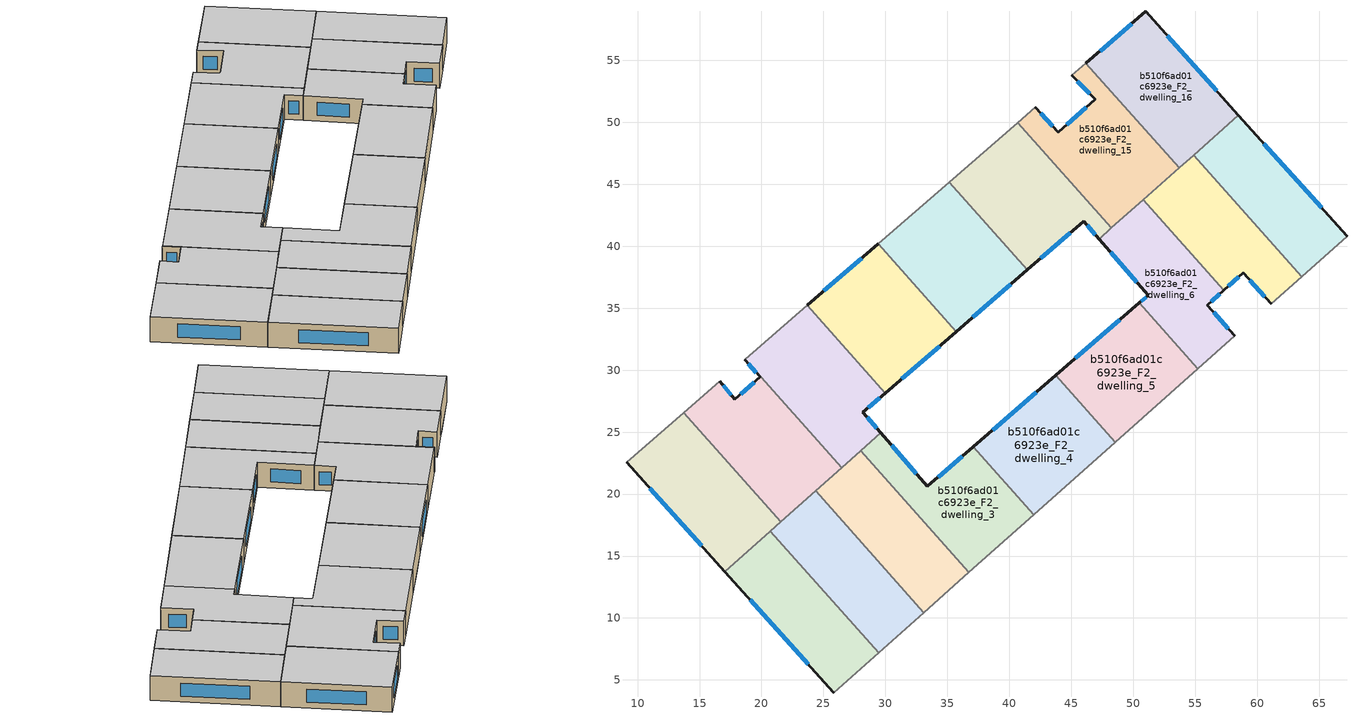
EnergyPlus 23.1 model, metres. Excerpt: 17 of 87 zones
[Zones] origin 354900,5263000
b510f6ad01c6923e_F2_dwelling_0
 floor to b510f6ad01c6923e_F1_dwelling_0 (EU_floor_Construction): 20.72,17.01 29.44,7.19 25.83,3.98 17.04,13.75 z6
 wall outside (EU_wall_Construction): 17.04,13.75 25.83,3.98 z6:9
 wall to b510f6ad01c6923e_F2_dwelling_1 (EU_wall_Construction): 29.44,7.19 20.72,17.01 z6:9
 wall adiabatic (EU_wall_Construction): 25.83,3.98 29.44,7.19 z6:9
 wall to b510f6ad01c6923e_F2_dwelling_9 (EU_wall_Construction): 20.72,17.01 17.04,13.75 z6:9
 window (EU_Window_Construction): 19.11,11.45 23.77,6.27 z6.7:8.3
 ceiling to b510f6ad01c6923e_F3_dwelling_0 (EU_floor_Construction): 29.44,7.19 20.72,17.01 17.04,13.75 25.83,3.98 z9
b510f6ad01c6923e_F2_dwelling_1
 floor to b510f6ad01c6923e_F1_dwelling_1 (EU_floor_Construction): 24.36,20.25 33.09,10.43 29.44,7.19 20.72,17.01 z6
 wall to b510f6ad01c6923e_F2_dwelling_2 (EU_wall_Construction): 33.09,10.43 24.36,20.25 z6:9
 wall adiabatic (EU_wall_Construction): 29.44,7.19 33.09,10.43 z6:9
 wall to b510f6ad01c6923e_F2_dwelling_10 (EU_wall_Construction): 24.36,20.25 21.57,17.77 z6:9
 wall to b510f6ad01c6923e_F2_dwelling_9 (EU_wall_Construction): 21.57,17.77 20.72,17.01 z6:9
 ceiling to b510f6ad01c6923e_F3_dwelling_1 (EU_floor_Construction): 33.09,10.43 24.36,20.25 20.72,17.01 29.44,7.19 z9
b510f6ad01c6923e_F2_dwelling_10
 floor to b510f6ad01c6923e_F1_dwelling_10 (EU_floor_Construction): 18.72,28.42 25.26,21.05 21.57,17.77 13.74,26.58 16.65,29.11 17.85,27.64 z6
 floor to b510f6ad01c6923e_F1_dwelling_11 (EU_floor_Construction): 19.88,29.45 18.63,30.84 18.69,30.88 26.47,22.12 25.26,21.05 18.72,28.42 z6
 wall outside (EU_wall_Construction): 18.63,30.84 19.88,29.45 17.85,27.64 16.65,29.11 z6:9
 wall to b510f6ad01c6923e_F2_dwelling_11 (EU_wall_Construction): 26.47,22.12 18.68,30.88 z6:9
 wall to b510f6ad01c6923e_F2_dwelling_9 (EU_wall_Construction): 13.74,26.58 21.57,17.77 z6:9
 wall adiabatic (EU_wall_Construction): 16.65,29.11 13.74,26.58 / 18.68,30.88 18.63,30.84 z6:9
 wall to b510f6ad01c6923e_F2_dwelling_2 (EU_wall_Construction): 24.36,20.25 26.47,22.12 z6:9
 window (EU_Window_Construction): 17.56,27.99 16.93,28.76 / 19.4,29.03 18.32,28.07 / 18.93,30.51 19.59,29.78 z6.7:8.3
 ceiling to b510f6ad01c6923e_F3_dwelling_10 (EU_floor_Construction): 26.47,22.12 18.68,30.88 18.63,30.84 19.88,29.45 17.85,27.64 16.65,29.11 13.74,26.58 21.57,17.77 z9
b510f6ad01c6923e_F2_dwelling_11
 floor to b510f6ad01c6923e_F1_dwelling_11 (EU_floor_Construction): 28.19,26.6 29.63,24.94 29.54,24.85 26.47,22.12 18.69,30.88 21.79,33.57 28.07,26.5 z6
 floor to b510f6ad01c6923e_F1_dwelling_12 (EU_floor_Construction): 23.68,35.22 29.97,28.14 28.19,26.6 28.07,26.5 21.79,33.57 z6
 wall outside (EU_wall_Construction): 29.63,24.94 28.19,26.6 29.97,28.14 z6:9
 wall adiabatic (EU_wall_Construction): 23.68,35.22 18.68,30.88 z6:9
 wall to b510f6ad01c6923e_F2_dwelling_12 (EU_wall_Construction): 29.97,28.14 23.68,35.22 z6:9
 wall to b510f6ad01c6923e_F2_dwelling_3 (EU_wall_Construction): 28,23.49 29.63,24.94 z6:9
 wall to b510f6ad01c6923e_F2_dwelling_2 (EU_wall_Construction): 26.47,22.12 28,23.49 z6:9
 window (EU_Window_Construction): 29.29,25.33 28.53,26.21 / 28.61,26.96 29.55,27.78 z6.7:8.3
 ceiling to b510f6ad01c6923e_F3_dwelling_11 (EU_floor_Construction): 29.63,24.94 28.19,26.6 29.97,28.14 23.68,35.22 18.68,30.88 26.47,22.12 z9
b510f6ad01c6923e_F2_dwelling_12
 floor to b510f6ad01c6923e_F1_dwelling_12 (EU_floor_Construction): 26.87,37.99 33.16,30.9 29.97,28.14 23.68,35.22 z6
 floor to b510f6ad01c6923e_F1_dwelling_13 (EU_floor_Construction): 29.42,40.2 35.72,33.12 33.16,30.9 26.87,37.99 z6
 wall outside (EU_wall_Construction): 29.42,40.2 23.68,35.22 / 29.97,28.14 35.72,33.12 z6:9
 wall to b510f6ad01c6923e_F2_dwelling_13 (EU_wall_Construction): 35.72,33.12 29.42,40.2 z6:9
 window (EU_Window_Construction): 28.07,39.03 25.03,36.39 / 31.32,29.31 34.37,31.95 z6.7:8.3
 ceiling to b510f6ad01c6923e_F3_dwelling_12 (EU_floor_Construction): 35.72,33.12 29.42,40.2 23.68,35.22 29.97,28.14 z9
b510f6ad01c6923e_F2_dwelling_13
 floor to b510f6ad01c6923e_F1_dwelling_13 (EU_floor_Construction): 31.97,42.42 38.27,35.33 35.72,33.12 29.42,40.2 z6
 floor to b510f6ad01c6923e_F1_dwelling_14 (EU_floor_Construction): 35.15,45.18 41.46,38.09 38.27,35.33 31.97,42.42 z6
 wall outside (EU_wall_Construction): 35.72,33.12 41.46,38.09 z6:9
 wall adiabatic (EU_wall_Construction): 35.15,45.18 29.42,40.2 z6:9
 wall to b510f6ad01c6923e_F2_dwelling_14 (EU_wall_Construction): 41.46,38.09 35.15,45.18 z6:9
 window (EU_Window_Construction): 37.06,34.28 40.11,36.92 z6.7:8.3
 ceiling to b510f6ad01c6923e_F3_dwelling_13 (EU_floor_Construction): 41.46,38.09 35.15,45.18 29.42,40.2 35.72,33.12 z9
b510f6ad01c6923e_F2_dwelling_14
 floor to b510f6ad01c6923e_F1_dwelling_14 (EU_floor_Construction): 37.06,46.84 43.37,39.74 41.46,38.09 35.15,45.18 z6
 floor to b510f6ad01c6923e_F1_dwelling_15 (EU_floor_Construction): 40.68,49.98 48.24,41.47 47.24,40.58 45.99,42.01 43.37,39.74 37.06,46.84 z6
 wall outside (EU_wall_Construction): 41.46,38.09 45.99,42.01 47.24,40.58 z6:9
 wall adiabatic (EU_wall_Construction): 40.68,49.98 35.15,45.18 z6:9
 wall to b510f6ad01c6923e_F2_dwelling_15 (EU_wall_Construction): 48.24,41.47 40.68,49.98 z6:9
 wall to b510f6ad01c6923e_F2_dwelling_6 (EU_wall_Construction): 47.24,40.58 48.24,41.47 z6:9
 window (EU_Window_Construction): 46.28,41.68 46.95,40.92 / 42.52,39.01 44.93,41.09 z6.7:8.3
 ceiling to b510f6ad01c6923e_F3_dwelling_14 (EU_floor_Construction): 47.24,40.58 48.24,41.47 40.68,49.98 35.15,45.18 41.46,38.09 45.99,42.01 z9
b510f6ad01c6923e_F2_dwelling_15
 floor to b510f6ad01c6923e_F1_dwelling_15 (EU_floor_Construction): 43.95,49.2 43.57,48.86 49.29,42.41 48.24,41.47 40.68,49.98 42.09,51.21 z6
 floor to b510f6ad01c6923e_F1_dwelling_16 (EU_floor_Construction): 46.91,51.84 45.05,53.78 46.19,54.77 53.69,46.32 49.29,42.41 43.57,48.86 z6
 wall outside (EU_wall_Construction): 45.05,53.78 46.91,51.84 43.95,49.2 42.09,51.21 z6:9
 wall adiabatic (EU_wall_Construction): 46.18,54.77 45.05,53.78 / 42.09,51.21 40.68,49.98 z6:9
 wall to b510f6ad01c6923e_F2_dwelling_16 (EU_wall_Construction): 53.69,46.32 46.18,54.77 z6:9
 wall to b510f6ad01c6923e_F2_dwelling_7 (EU_wall_Construction): 50.82,43.76 53.69,46.32 z6:9
 wall to b510f6ad01c6923e_F2_dwelling_6 (EU_wall_Construction): 48.24,41.47 50.82,43.76 z6:9
 window (EU_Window_Construction): 45.49,53.32 46.47,52.3 / 43.52,49.67 42.53,50.74 / 46.22,51.22 44.65,49.82 z6.7:8.3
 ceiling to b510f6ad01c6923e_F3_dwelling_15 (EU_floor_Construction): 53.69,46.32 46.18,54.77 45.05,53.78 46.91,51.84 43.95,49.2 42.09,51.21 40.68,49.98 48.24,41.47 z9
b510f6ad01c6923e_F2_dwelling_16
 floor to b510f6ad01c6923e_F1_dwelling_16 (EU_floor_Construction): 46.72,55.23 54.22,46.79 53.69,46.32 46.19,54.77 z6
 floor to b510f6ad01c6923e_F1_dwelling_17 (EU_floor_Construction): 51,58.95 58.49,50.58 54.22,46.79 46.72,55.23 z6
 wall outside (EU_wall_Construction): 58.49,50.58 51,58.95 46.18,54.77 z6:9
 wall to b510f6ad01c6923e_F2_dwelling_8 (EU_wall_Construction): 54.86,47.36 58.49,50.58 z6:9
 wall to b510f6ad01c6923e_F2_dwelling_7 (EU_wall_Construction): 53.69,46.32 54.86,47.36 z6:9
 window (EU_Window_Construction): 49.87,57.97 47.32,55.75 / 56.73,52.55 52.76,56.98 z6.7:8.3
 ceiling to b510f6ad01c6923e_F3_dwelling_16 (EU_floor_Construction): 58.49,50.58 51,58.95 46.18,54.77 53.69,46.32 z9
b510f6ad01c6923e_F2_dwelling_2
 floor to b510f6ad01c6923e_F1_dwelling_2 (EU_floor_Construction): 28.01,23.49 36.73,13.67 33.09,10.43 24.36,20.25 z6
 wall to b510f6ad01c6923e_F2_dwelling_3 (EU_wall_Construction): 36.73,13.67 28.01,23.49 z6:9
 wall adiabatic (EU_wall_Construction): 33.09,10.43 36.73,13.67 z6:9
 ceiling to b510f6ad01c6923e_F3_dwelling_2 (EU_floor_Construction): 36.73,13.67 28.01,23.49 24.36,20.25 33.09,10.43 z9
b510f6ad01c6923e_F2_dwelling_3
 floor to b510f6ad01c6923e_F1_dwelling_3 (EU_floor_Construction): 37.09,23.82 41.96,18.33 36.73,13.67 28.01,23.49 29.63,24.94 33.39,20.62 z6
 wall outside (EU_wall_Construction): 37.09,23.82 33.39,20.62 29.63,24.94 z6:9
 wall to b510f6ad01c6923e_F2_dwelling_4 (EU_wall_Construction): 41.96,18.33 37.09,23.82 z6:9
 wall adiabatic (EU_wall_Construction): 36.73,13.67 41.96,18.33 z6:9
 window (EU_Window_Construction): 32.51,21.63 30.52,23.92 / 36.22,23.07 34.26,21.37 z6.7:8.3
 ceiling to b510f6ad01c6923e_F3_dwelling_3 (EU_floor_Construction): 41.96,18.33 37.09,23.82 33.39,20.62 29.63,24.94 28.01,23.49 36.73,13.67 z9
b510f6ad01c6923e_F2_dwelling_4
 floor to b510f6ad01c6923e_F1_dwelling_4 (EU_floor_Construction): 43.73,29.57 48.53,24.17 41.96,18.33 37.09,23.82 z6
 wall outside (EU_wall_Construction): 43.73,29.57 37.09,23.82 z6:9
 wall to b510f6ad01c6923e_F2_dwelling_5 (EU_wall_Construction): 48.53,24.17 43.73,29.57 z6:9
 wall adiabatic (EU_wall_Construction): 41.96,18.33 48.53,24.17 z6:9
 window (EU_Window_Construction): 42.17,28.22 38.65,25.17 z6.7:8.3
 ceiling to b510f6ad01c6923e_F3_dwelling_4 (EU_floor_Construction): 48.53,24.17 43.73,29.57 37.09,23.82 41.96,18.33 z9
b510f6ad01c6923e_F2_dwelling_5
 floor to b510f6ad01c6923e_F1_dwelling_5 (EU_floor_Construction): 50.49,35.42 55.21,30.11 48.53,24.17 43.73,29.57 z6
 wall outside (EU_wall_Construction): 50.49,35.42 43.73,29.57 z6:9
 wall to b510f6ad01c6923e_F2_dwelling_6 (EU_wall_Construction): 55.21,30.11 50.49,35.42 z6:9
 wall adiabatic (EU_wall_Construction): 48.53,24.17 55.21,30.11 z6:9
 window (EU_Window_Construction): 48.9,34.05 45.32,30.94 z6.7:8.3
 ceiling to b510f6ad01c6923e_F3_dwelling_5 (EU_floor_Construction): 55.21,30.11 50.49,35.42 43.73,29.57 48.53,24.17 z9
b510f6ad01c6923e_F2_dwelling_6
 floor to b510f6ad01c6923e_F1_dwelling_6 (EU_floor_Construction): 57.31,36.45 55.96,35.25 58.19,32.76 55.21,30.11 50.49,35.42 51.2,36.04 47.24,40.58 50.82,43.76 z6
 wall outside (EU_wall_Construction): 47.24,40.58 51.2,36.04 50.49,35.42 / 58.19,32.76 55.96,35.25 57.31,36.45 z6:9
 wall to b510f6ad01c6923e_F2_dwelling_7 (EU_wall_Construction): 57.31,36.45 50.82,43.76 z6:9
 wall adiabatic (EU_wall_Construction): 55.21,30.11 58.19,32.76 z6:9
 window (EU_Window_Construction): 51.03,35.89 50.66,35.57 / 48.17,39.51 50.27,37.1 / 56.28,35.53 57,36.17 / 57.66,33.34 56.48,34.66 z6.7:8.3
 ceiling to b510f6ad01c6923e_F3_dwelling_6 (EU_floor_Construction): 58.19,32.76 55.96,35.25 57.31,36.45 50.82,43.76 47.24,40.58 51.2,36.04 50.49,35.42 55.21,30.11 z9
b510f6ad01c6923e_F2_dwelling_7
 floor to b510f6ad01c6923e_F1_dwelling_7 (EU_floor_Construction): 54.86,47.36 63.59,37.54 61.12,35.34 58.89,37.85 57.31,36.45 50.82,43.76 z6
 wall outside (EU_wall_Construction): 57.31,36.45 58.89,37.85 61.12,35.34 z6:9
 wall to b510f6ad01c6923e_F2_dwelling_8 (EU_wall_Construction): 63.59,37.54 54.86,47.36 z6:9
 wall adiabatic (EU_wall_Construction): 61.12,35.34 63.59,37.54 z6:9
 window (EU_Window_Construction): 59.41,37.26 60.6,35.93 / 57.68,36.78 58.52,37.52 z6.7:8.3
 ceiling to b510f6ad01c6923e_F3_dwelling_7 (EU_floor_Construction): 63.59,37.54 54.86,47.36 50.82,43.76 57.31,36.45 58.89,37.85 61.12,35.34 z9
b510f6ad01c6923e_F2_dwelling_8
 floor to b510f6ad01c6923e_F1_dwelling_8 (EU_floor_Construction): 58.49,50.58 67.25,40.8 63.59,37.54 54.86,47.36 z6
 wall outside (EU_wall_Construction): 67.25,40.8 58.49,50.58 z6:9
 wall adiabatic (EU_wall_Construction): 63.59,37.54 67.25,40.8 z6:9
 window (EU_Window_Construction): 65.19,43.09 60.54,48.28 z6.7:8.3
 ceiling to b510f6ad01c6923e_F3_dwelling_8 (EU_floor_Construction): 67.25,40.8 58.49,50.58 54.86,47.36 63.59,37.54 z9
b510f6ad01c6923e_F2_dwelling_9
 floor to b510f6ad01c6923e_F1_dwelling_9 (EU_floor_Construction): 13.22,26.13 21.06,17.32 17.04,13.75 9.11,22.56 z6
 floor to b510f6ad01c6923e_F1_dwelling_10 (EU_floor_Construction): 13.74,26.58 21.57,17.77 21.06,17.32 13.22,26.13 z6
 wall outside (EU_wall_Construction): 9.11,22.56 17.04,13.75 z6:9
 wall adiabatic (EU_wall_Construction): 13.74,26.58 9.11,22.56 z6:9
 window (EU_Window_Construction): 10.97,20.49 15.18,15.81 z6.7:8.3
 ceiling to b510f6ad01c6923e_F3_dwelling_9 (EU_floor_Construction): 21.57,17.77 13.74,26.58 9.11,22.56 17.04,13.75 z9
[Building]
EU S2 Campaign: North Axis=0; Terrain=City; Solar Distribution=FullExterior
[Site:Location]
Budapest.Ferenc.Liszt.Intl.AP: Latitude=47.437; Longitude=19.256; Time Zone=1; Elevation=185
[SizingPeriod:WeatherFileDays]
AnnualSizingPeriod: Begin Month=1; Begin Day of Month=1; End Month=12; End Day of Month=31; Day of Week for Start Day=Monday; Use Weather File Daylight Saving Period=No; Use Weather File Rain and Snow Indicators=No
[MATERIAL]
EU_InternalMass_Material: Roughness=MediumRough; Thickness=0.1; Conductivity=1; Density=1800; Specific Heat=900; Thermal Absorptance=0.9; Solar Absorptance=0.7; Visible Absorptance=0.7
[MATERIAL:NOMASS] Roughness=MediumRough; Thermal Absorptance=0.9; Solar Absorptance=0.7; Visible Absorptance=0.7
Name | Thermal Resistance
EU_wall_NoMass | 0.832559
EU_floor_NoMass | 0.872794
[WINDOWMATERIAL:SIMPLEGLAZINGSYSTEM]
EU_Window_SimpleGlazing: UFactor=2.79869; Solar Heat Gain Coefficient=0.75; Visible Transmittance=0.75
[CONSTRUCTION]
EU_wall_Construction: EU_wall_NoMass
EU_floor_Construction: EU_floor_NoMass
EU_Window_Construction: EU_Window_SimpleGlazing
EU_InternalMass_Construction: EU_InternalMass_Material
[ZONE] Type=1; Multiplier=1; Ceiling Height=autocalculate; Floor Area=autocalculate; Part of Total Floor Area=Yes
Name | Volume
b510f6ad01c6923e_F2_dwelling_0 | 192.127
b510f6ad01c6923e_F2_dwelling_1 | 192.091
b510f6ad01c6923e_F2_dwelling_10 | 216.129
b510f6ad01c6923e_F2_dwelling_11 | 216.121
b510f6ad01c6923e_F2_dwelling_12 | 216.088
b510f6ad01c6923e_F2_dwelling_13 | 216.127
b510f6ad01c6923e_F2_dwelling_14 | 216.099
b510f6ad01c6923e_F2_dwelling_15 | 216.097
b510f6ad01c6923e_F2_dwelling_16 | 216.134
b510f6ad01c6923e_F2_dwelling_2; b510f6ad01c6923e_F2_dwelling_5 | 192.088
b510f6ad01c6923e_F2_dwelling_3 | 192.099
b510f6ad01c6923e_F2_dwelling_4 | 192.108
b510f6ad01c6923e_F2_dwelling_6 | 192.117
b510f6ad01c6923e_F2_dwelling_7 | 192.106
b510f6ad01c6923e_F2_dwelling_8 | 192.089
b510f6ad01c6923e_F2_dwelling_9 | 216.126
[INTERNALMASS] Construction=EU_InternalMass_Construction
Name | Zone or ZoneList | Surface Area
b510f6ad01c6923e_F2_dwelling_0_EU_InternalMass | b510f6ad01c6923e_F2_dwelling_0 | 64.0423
b510f6ad01c6923e_F2_dwelling_1_EU_InternalMass | b510f6ad01c6923e_F2_dwelling_1 | 64.0305
b510f6ad01c6923e_F2_dwelling_2_EU_InternalMass | b510f6ad01c6923e_F2_dwelling_2 | 64.0294
b510f6ad01c6923e_F2_dwelling_3_EU_InternalMass | b510f6ad01c6923e_F2_dwelling_3 | 64.0329
b510f6ad01c6923e_F2_dwelling_4_EU_InternalMass | b510f6ad01c6923e_F2_dwelling_4 | 64.036
b510f6ad01c6923e_F2_dwelling_5_EU_InternalMass | b510f6ad01c6923e_F2_dwelling_5 | 64.0292
b510f6ad01c6923e_F2_dwelling_6_EU_InternalMass | b510f6ad01c6923e_F2_dwelling_6 | 64.0389
b510f6ad01c6923e_F2_dwelling_7_EU_InternalMass | b510f6ad01c6923e_F2_dwelling_7 | 64.0355
b510f6ad01c6923e_F2_dwelling_8_EU_InternalMass | b510f6ad01c6923e_F2_dwelling_8 | 64.0295
b510f6ad01c6923e_F2_dwelling_9_EU_InternalMass | b510f6ad01c6923e_F2_dwelling_9 | 72.042
b510f6ad01c6923e_F2_dwelling_10_EU_InternalMass | b510f6ad01c6923e_F2_dwelling_10 | 72.043
b510f6ad01c6923e_F2_dwelling_11_EU_InternalMass | b510f6ad01c6923e_F2_dwelling_11 | 72.0401
b510f6ad01c6923e_F2_dwelling_12_EU_InternalMass | b510f6ad01c6923e_F2_dwelling_12 | 72.0294
b510f6ad01c6923e_F2_dwelling_13_EU_InternalMass | b510f6ad01c6923e_F2_dwelling_13 | 72.0422
b510f6ad01c6923e_F2_dwelling_14_EU_InternalMass | b510f6ad01c6923e_F2_dwelling_14 | 72.0332
b510f6ad01c6923e_F2_dwelling_15_EU_InternalMass | b510f6ad01c6923e_F2_dwelling_15 | 72.0326
b510f6ad01c6923e_F2_dwelling_16_EU_InternalMass | b510f6ad01c6923e_F2_dwelling_16 | 72.0447
[OTHEREQUIPMENT] Fuel Type=Electricity; Design Level Calculation Method=Watts/Area; Power per Zone Floor Area=1; Fraction Latent=0; Fraction Radiant=0; Fraction Lost=0; Carbon Dioxide Generation Rate=0; EndUse Subcategory=EU_Step8_InternalGains
Name | Zone or ZoneList or Space or SpaceList | Schedule
EU_Step8_InternalGain_b510f6ad01c6923e_F2_dwelling_0_f000 | b510f6ad01c6923e_F2_dwelling_0 | EU_Step8_GainSchedule_b510f6ad01c6923e_F2_dwelling_0_f000
EU_Step8_InternalGain_b510f6ad01c6923e_F2_dwelling_1_f000 | b510f6ad01c6923e_F2_dwelling_1 | EU_Step8_GainSchedule_b510f6ad01c6923e_F2_dwelling_1_f000
EU_Step8_InternalGain_b510f6ad01c6923e_F2_dwelling_2_f000 | b510f6ad01c6923e_F2_dwelling_2 | EU_Step8_GainSchedule_b510f6ad01c6923e_F2_dwelling_2_f000
EU_Step8_InternalGain_b510f6ad01c6923e_F2_dwelling_3_f000 | b510f6ad01c6923e_F2_dwelling_3 | EU_Step8_GainSchedule_b510f6ad01c6923e_F2_dwelling_3_f000
EU_Step8_InternalGain_b510f6ad01c6923e_F2_dwelling_4_f000 | b510f6ad01c6923e_F2_dwelling_4 | EU_Step8_GainSchedule_b510f6ad01c6923e_F2_dwelling_4_f000
EU_Step8_InternalGain_b510f6ad01c6923e_F2_dwelling_5_f000 | b510f6ad01c6923e_F2_dwelling_5 | EU_Step8_GainSchedule_b510f6ad01c6923e_F2_dwelling_5_f000
EU_Step8_InternalGain_b510f6ad01c6923e_F2_dwelling_6_f000 | b510f6ad01c6923e_F2_dwelling_6 | EU_Step8_GainSchedule_b510f6ad01c6923e_F2_dwelling_6_f000
EU_Step8_InternalGain_b510f6ad01c6923e_F2_dwelling_7_f000 | b510f6ad01c6923e_F2_dwelling_7 | EU_Step8_GainSchedule_b510f6ad01c6923e_F2_dwelling_7_f000
EU_Step8_InternalGain_b510f6ad01c6923e_F2_dwelling_8_f000 | b510f6ad01c6923e_F2_dwelling_8 | EU_Step8_GainSchedule_b510f6ad01c6923e_F2_dwelling_8_f000
EU_Step8_InternalGain_b510f6ad01c6923e_F2_dwelling_9_f000 | b510f6ad01c6923e_F2_dwelling_9 | EU_Step8_GainSchedule_b510f6ad01c6923e_F2_dwelling_9_f000
EU_Step8_InternalGain_b510f6ad01c6923e_F2_dwelling_10_f000 | b510f6ad01c6923e_F2_dwelling_10 | EU_Step8_GainSchedule_b510f6ad01c6923e_F2_dwelling_10_f000
EU_Step8_InternalGain_b510f6ad01c6923e_F2_dwelling_11_f000 | b510f6ad01c6923e_F2_dwelling_11 | EU_Step8_GainSchedule_b510f6ad01c6923e_F2_dwelling_11_f000
EU_Step8_InternalGain_b510f6ad01c6923e_F2_dwelling_12_f000 | b510f6ad01c6923e_F2_dwelling_12 | EU_Step8_GainSchedule_b510f6ad01c6923e_F2_dwelling_12_f000
EU_Step8_InternalGain_b510f6ad01c6923e_F2_dwelling_13_f000 | b510f6ad01c6923e_F2_dwelling_13 | EU_Step8_GainSchedule_b510f6ad01c6923e_F2_dwelling_13_f000
EU_Step8_InternalGain_b510f6ad01c6923e_F2_dwelling_14_f000 | b510f6ad01c6923e_F2_dwelling_14 | EU_Step8_GainSchedule_b510f6ad01c6923e_F2_dwelling_14_f000
EU_Step8_InternalGain_b510f6ad01c6923e_F2_dwelling_15_f000 | b510f6ad01c6923e_F2_dwelling_15 | EU_Step8_GainSchedule_b510f6ad01c6923e_F2_dwelling_15_f000
EU_Step8_InternalGain_b510f6ad01c6923e_F2_dwelling_16_f000 | b510f6ad01c6923e_F2_dwelling_16 | EU_Step8_GainSchedule_b510f6ad01c6923e_F2_dwelling_16_f000
[ZONEVENTILATION:DESIGNFLOWRATE] Schedule=EU_AlwaysOn; Design Flow Rate Calculation Method=AirChanges/Hour; Air Changes per Hour=0.475469; Ventilation Type=Natural; Fan Pressure Rise=0; Fan Total Efficiency=1; Constant Term Coefficient=1; Temperature Term Coefficient=0; Velocity Term Coefficient=0; Velocity Squared Term Coefficient=0; Minimum Indoor Temperature=-100; Maximum Indoor Temperature=100; Delta Temperature=-100; Minimum Outdoor Temperature=-100; Maximum Outdoor Temperature=100; Maximum Wind Speed=40
Name | Zone or ZoneList or Space or SpaceList
EU_ConstantAir_b510f6ad01c6923e_F2_dwelling_0 | b510f6ad01c6923e_F2_dwelling_0
EU_ConstantAir_b510f6ad01c6923e_F2_dwelling_1 | b510f6ad01c6923e_F2_dwelling_1
EU_ConstantAir_b510f6ad01c6923e_F2_dwelling_2 | b510f6ad01c6923e_F2_dwelling_2
EU_ConstantAir_b510f6ad01c6923e_F2_dwelling_3 | b510f6ad01c6923e_F2_dwelling_3
EU_ConstantAir_b510f6ad01c6923e_F2_dwelling_4 | b510f6ad01c6923e_F2_dwelling_4
EU_ConstantAir_b510f6ad01c6923e_F2_dwelling_5 | b510f6ad01c6923e_F2_dwelling_5
EU_ConstantAir_b510f6ad01c6923e_F2_dwelling_6 | b510f6ad01c6923e_F2_dwelling_6
EU_ConstantAir_b510f6ad01c6923e_F2_dwelling_7 | b510f6ad01c6923e_F2_dwelling_7
EU_ConstantAir_b510f6ad01c6923e_F2_dwelling_8 | b510f6ad01c6923e_F2_dwelling_8
EU_ConstantAir_b510f6ad01c6923e_F2_dwelling_9 | b510f6ad01c6923e_F2_dwelling_9
EU_ConstantAir_b510f6ad01c6923e_F2_dwelling_10 | b510f6ad01c6923e_F2_dwelling_10
EU_ConstantAir_b510f6ad01c6923e_F2_dwelling_11 | b510f6ad01c6923e_F2_dwelling_11
EU_ConstantAir_b510f6ad01c6923e_F2_dwelling_12 | b510f6ad01c6923e_F2_dwelling_12
EU_ConstantAir_b510f6ad01c6923e_F2_dwelling_13 | b510f6ad01c6923e_F2_dwelling_13
EU_ConstantAir_b510f6ad01c6923e_F2_dwelling_14 | b510f6ad01c6923e_F2_dwelling_14
EU_ConstantAir_b510f6ad01c6923e_F2_dwelling_15 | b510f6ad01c6923e_F2_dwelling_15
EU_ConstantAir_b510f6ad01c6923e_F2_dwelling_16 | b510f6ad01c6923e_F2_dwelling_16
[HVACTEMPLATE:ZONE:IDEALLOADSAIRSYSTEM] System Availability Schedule=EU_AlwaysOn; Maximum Heating Supply Air Temperature=50; Minimum Cooling Supply Air Temperature=13; Maximum Heating Supply Air Humidity Ratio=0.0156; Minimum Cooling Supply Air Humidity Ratio=0.0077; Heating Limit=NoLimit; Cooling Limit=NoLimit; Heating Availability Schedule=EU_AlwaysOn; Cooling Availability Schedule=EU_CoolingOff; Dehumidification Control Type=ConstantSensibleHeatRatio; Cooling Sensible Heat Ratio=0.7; Dehumidification Setpoint=60; Humidification Control Type=None; Humidification Setpoint=30; Outdoor Air Method=None; Outdoor Air Flow Rate per Person=0.00944; Outdoor Air Flow Rate per Zone Floor Area=0; Outdoor Air Flow Rate per Zone=0; Demand Controlled Ventilation Type=None; Outdoor Air Economizer Type=NoEconomizer; Heat Recovery Type=None; Sensible Heat Recovery Effectiveness=0.7; Latent Heat Recovery Effectiveness=0.65
Name | Template Thermostat
b510f6ad01c6923e_F2_dwelling_0 | EU_HeatOnly_b510f6ad01c6923e_F2_dwelling_0
b510f6ad01c6923e_F2_dwelling_1 | EU_HeatOnly_b510f6ad01c6923e_F2_dwelling_1
b510f6ad01c6923e_F2_dwelling_2 | EU_HeatOnly_b510f6ad01c6923e_F2_dwelling_2
b510f6ad01c6923e_F2_dwelling_3 | EU_HeatOnly_b510f6ad01c6923e_F2_dwelling_3
b510f6ad01c6923e_F2_dwelling_4 | EU_HeatOnly_b510f6ad01c6923e_F2_dwelling_4
b510f6ad01c6923e_F2_dwelling_5 | EU_HeatOnly_b510f6ad01c6923e_F2_dwelling_5
b510f6ad01c6923e_F2_dwelling_6 | EU_HeatOnly_b510f6ad01c6923e_F2_dwelling_6
b510f6ad01c6923e_F2_dwelling_7 | EU_HeatOnly_b510f6ad01c6923e_F2_dwelling_7
b510f6ad01c6923e_F2_dwelling_8 | EU_HeatOnly_b510f6ad01c6923e_F2_dwelling_8
b510f6ad01c6923e_F2_dwelling_9 | EU_HeatOnly_b510f6ad01c6923e_F2_dwelling_9
b510f6ad01c6923e_F2_dwelling_10 | EU_HeatOnly_b510f6ad01c6923e_F2_dwelling_10
b510f6ad01c6923e_F2_dwelling_11 | EU_HeatOnly_b510f6ad01c6923e_F2_dwelling_11
b510f6ad01c6923e_F2_dwelling_12 | EU_HeatOnly_b510f6ad01c6923e_F2_dwelling_12
b510f6ad01c6923e_F2_dwelling_13 | EU_HeatOnly_b510f6ad01c6923e_F2_dwelling_13
b510f6ad01c6923e_F2_dwelling_14 | EU_HeatOnly_b510f6ad01c6923e_F2_dwelling_14
b510f6ad01c6923e_F2_dwelling_15 | EU_HeatOnly_b510f6ad01c6923e_F2_dwelling_15
b510f6ad01c6923e_F2_dwelling_16 | EU_HeatOnly_b510f6ad01c6923e_F2_dwelling_16
[SIZING:ZONE] Zone Cooling Design Supply Air Temperature Input Method=SupplyAirTemperature; Zone Cooling Design Supply Air Temperature=13; Zone Heating Design Supply Air Temperature Input Method=SupplyAirTemperature; Zone Heating Design Supply Air Temperature=50; Zone Cooling Design Supply Air Humidity Ratio=0.008; Zone Heating Design Supply Air Humidity Ratio=0.008; Cooling Design Air Flow Method=DesignDay; Cooling Design Air Flow Rate=0; Cooling Minimum Air Flow per Zone Floor Area=0.000762; Cooling Minimum Air Flow=0; Cooling Minimum Air Flow Fraction=0.2; Heating Design Air Flow Method=DesignDay; Heating Design Air Flow Rate=0; Heating Maximum Air Flow per Zone Floor Area=0.002032; Heating Maximum Air Flow=0.141576; Heating Maximum Air Flow Fraction=0.3; Account for Dedicated Outdoor Air System=No; Dedicated Outdoor Air System Control Strategy=NeutralSupplyAir; Dedicated Outdoor Air Low Setpoint Temperature for Design=autosize; Dedicated Outdoor Air High Setpoint Temperature for Design=autosize; Zone Load Sizing Method=Sensible Load Only No Latent Load; Zone Latent Cooling Design Supply Air Humidity Ratio Input Method=HumidityRatioDifference; Zone Cooling Design Supply Air Humidity Ratio Difference=0.005; Zone Latent Heating Design Supply Air Humidity Ratio Input Method=HumidityRatioDifference; Zone Humidification Design Supply Air Humidity Ratio Difference=0.005
b510f6ad01c6923e_F2_dwelling_0; b510f6ad01c6923e_F2_dwelling_1; b510f6ad01c6923e_F2_dwelling_2; b510f6ad01c6923e_F2_dwelling_3; b510f6ad01c6923e_F2_dwelling_4; b510f6ad01c6923e_F2_dwelling_5; b510f6ad01c6923e_F2_dwelling_6; b510f6ad01c6923e_F2_dwelling_7; b510f6ad01c6923e_F2_dwelling_8; b510f6ad01c6923e_F2_dwelling_9; b510f6ad01c6923e_F2_dwelling_10; b510f6ad01c6923e_F2_dwelling_11; b510f6ad01c6923e_F2_dwelling_12; b510f6ad01c6923e_F2_dwelling_13; b510f6ad01c6923e_F2_dwelling_14; b510f6ad01c6923e_F2_dwelling_15; b510f6ad01c6923e_F2_dwelling_16
[SCHEDULE:CONSTANT]
Name | Hourly Value
EU_AlwaysOn | 1
EU_CoolingOff | 0
[SCHEDULE:FILE] Column Number=1; Rows to Skip at Top=0; Number of Hours of Data=8760; Column Separator=Comma; Interpolate to Timestep=No; Minutes per Item=60; Adjust Schedule for Daylight Savings=Yes
Name | File
EU_Step8_GainSchedule_b510f6ad01c6923e_F2_dwelling_0_f000 | ../../schedules/b510f6ad01c6923e/b510f6ad01c6923e_F2_dwelling_0_f000_gain.csv
EU_Step8_GainSchedule_b510f6ad01c6923e_F2_dwelling_1_f000 | ../../schedules/b510f6ad01c6923e/b510f6ad01c6923e_F2_dwelling_1_f000_gain.csv
EU_Step8_GainSchedule_b510f6ad01c6923e_F2_dwelling_2_f000 | ../../schedules/b510f6ad01c6923e/b510f6ad01c6923e_F2_dwelling_2_f000_gain.csv
EU_Step8_GainSchedule_b510f6ad01c6923e_F2_dwelling_3_f000 | ../../schedules/b510f6ad01c6923e/b510f6ad01c6923e_F2_dwelling_3_f000_gain.csv
EU_Step8_GainSchedule_b510f6ad01c6923e_F2_dwelling_4_f000 | ../../schedules/b510f6ad01c6923e/b510f6ad01c6923e_F2_dwelling_4_f000_gain.csv
EU_Step8_GainSchedule_b510f6ad01c6923e_F2_dwelling_5_f000 | ../../schedules/b510f6ad01c6923e/b510f6ad01c6923e_F2_dwelling_5_f000_gain.csv
EU_Step8_GainSchedule_b510f6ad01c6923e_F2_dwelling_6_f000 | ../../schedules/b510f6ad01c6923e/b510f6ad01c6923e_F2_dwelling_6_f000_gain.csv
EU_Step8_GainSchedule_b510f6ad01c6923e_F2_dwelling_7_f000 | ../../schedules/b510f6ad01c6923e/b510f6ad01c6923e_F2_dwelling_7_f000_gain.csv
EU_Step8_GainSchedule_b510f6ad01c6923e_F2_dwelling_8_f000 | ../../schedules/b510f6ad01c6923e/b510f6ad01c6923e_F2_dwelling_8_f000_gain.csv
EU_Step8_GainSchedule_b510f6ad01c6923e_F2_dwelling_9_f000 | ../../schedules/b510f6ad01c6923e/b510f6ad01c6923e_F2_dwelling_9_f000_gain.csv
EU_Step8_GainSchedule_b510f6ad01c6923e_F2_dwelling_10_f000 | ../../schedules/b510f6ad01c6923e/b510f6ad01c6923e_F2_dwelling_10_f000_gain.csv
EU_Step8_GainSchedule_b510f6ad01c6923e_F2_dwelling_11_f000 | ../../schedules/b510f6ad01c6923e/b510f6ad01c6923e_F2_dwelling_11_f000_gain.csv
EU_Step8_GainSchedule_b510f6ad01c6923e_F2_dwelling_12_f000 | ../../schedules/b510f6ad01c6923e/b510f6ad01c6923e_F2_dwelling_12_f000_gain.csv
EU_Step8_GainSchedule_b510f6ad01c6923e_F2_dwelling_13_f000 | ../../schedules/b510f6ad01c6923e/b510f6ad01c6923e_F2_dwelling_13_f000_gain.csv
EU_Step8_GainSchedule_b510f6ad01c6923e_F2_dwelling_14_f000 | ../../schedules/b510f6ad01c6923e/b510f6ad01c6923e_F2_dwelling_14_f000_gain.csv
EU_Step8_GainSchedule_b510f6ad01c6923e_F2_dwelling_15_f000 | ../../schedules/b510f6ad01c6923e/b510f6ad01c6923e_F2_dwelling_15_f000_gain.csv
EU_Step8_GainSchedule_b510f6ad01c6923e_F2_dwelling_16_f000 | ../../schedules/b510f6ad01c6923e/b510f6ad01c6923e_F2_dwelling_16_f000_gain.csv
